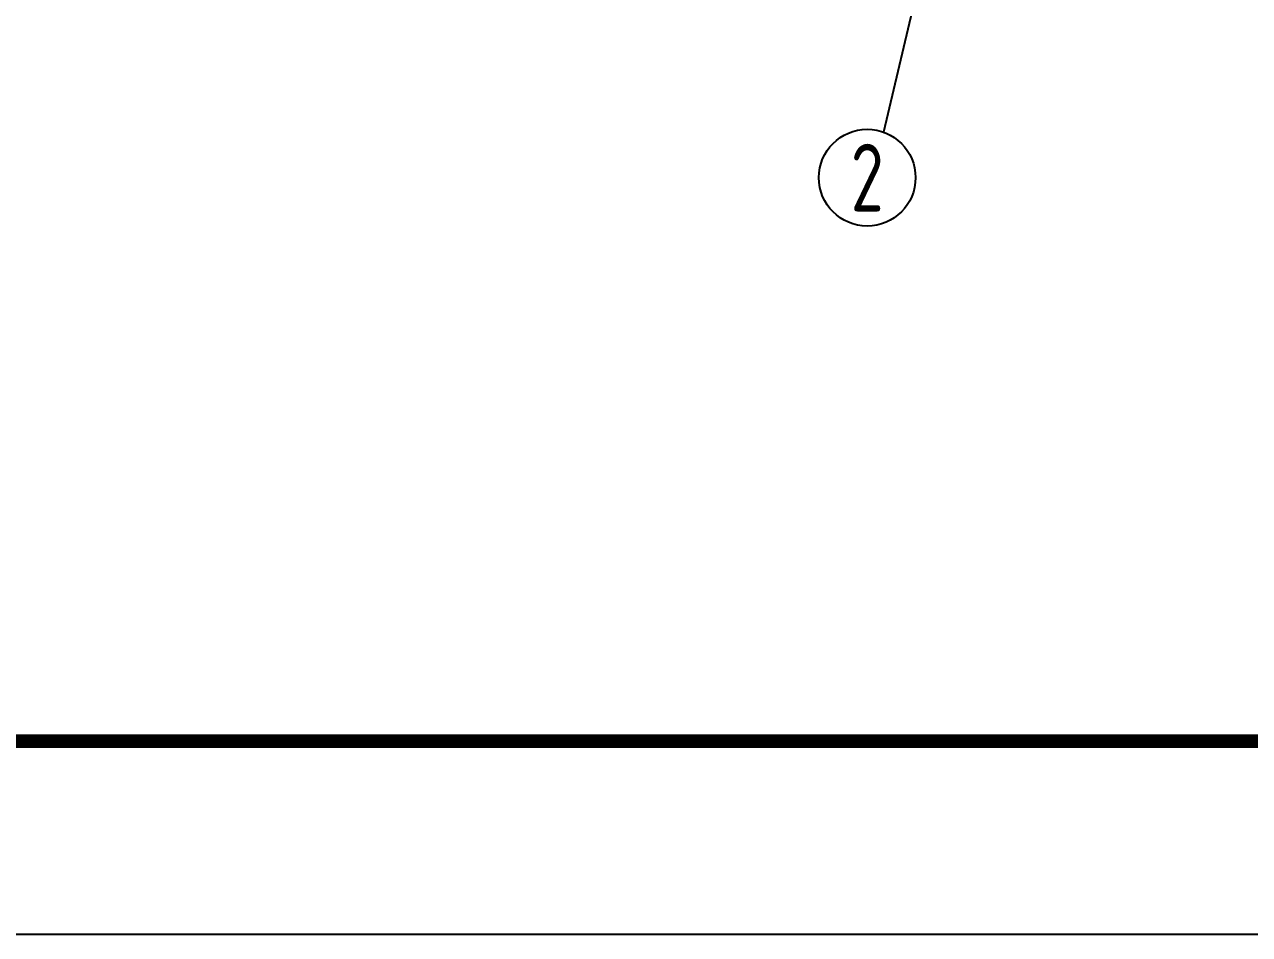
# Model space of a CAD drawing. Extents: x 2969 to 3809, y -1283 to -33.
# Drawn here: x 3067 to 3130.3, y -971.4 to -924.3 of the extents above; entities that cross this region are included whole.
import ezdxf
from ezdxf.enums import TextEntityAlignment as Align

# ---------------------------------------------------------------- set-up
doc = ezdxf.new("R2010")
doc.units = 0
doc.header["$LTSCALE"] = 10
doc.layers.add('0-TK', color=7, linetype='Continuous')
doc.layers.add('钢筋', color=4, linetype='Continuous')
doc.styles.add('GJ', font='tssdeng.shx', dxfattribs={"width": 0.75, "bigfont": 'hztxt.shx'})

msp = doc.modelspace()

# ---------------------------------------------------------------- linework, layer by layer
at = {"linetype": 'Continuous', "const_width": 0.7}
msp.add_lwpolyline([(2994.454, -684.384), (3379.454, -684.384), (3379.454, -961.384), (2994.454, -961.384)], close=True, dxfattribs=at)
at = {"layer": '0-TK'}
msp.add_lwpolyline([(2969.454, -674.384), (3389.454, -674.384), (3389.454, -971.384), (2969.454, -971.384)], close=True, dxfattribs=at)
at = {"layer": '钢筋'}
msp.add_lwpolyline([(3113.147, -922.378), (3111.382, -929.906)], dxfattribs=at)
msp.add_circle((3110.532, -932.256), 2.5, dxfattribs=at)

# ---------------------------------------------------------------- texts
at = {"layer": '钢筋', "style": 'GJ', "width": 0.75}
msp.add_text('2', height=3.5, dxfattribs=at).set_placement((3110.532, -932.256), align=Align.MIDDLE)

doc.saveas('drawing.dxf')
